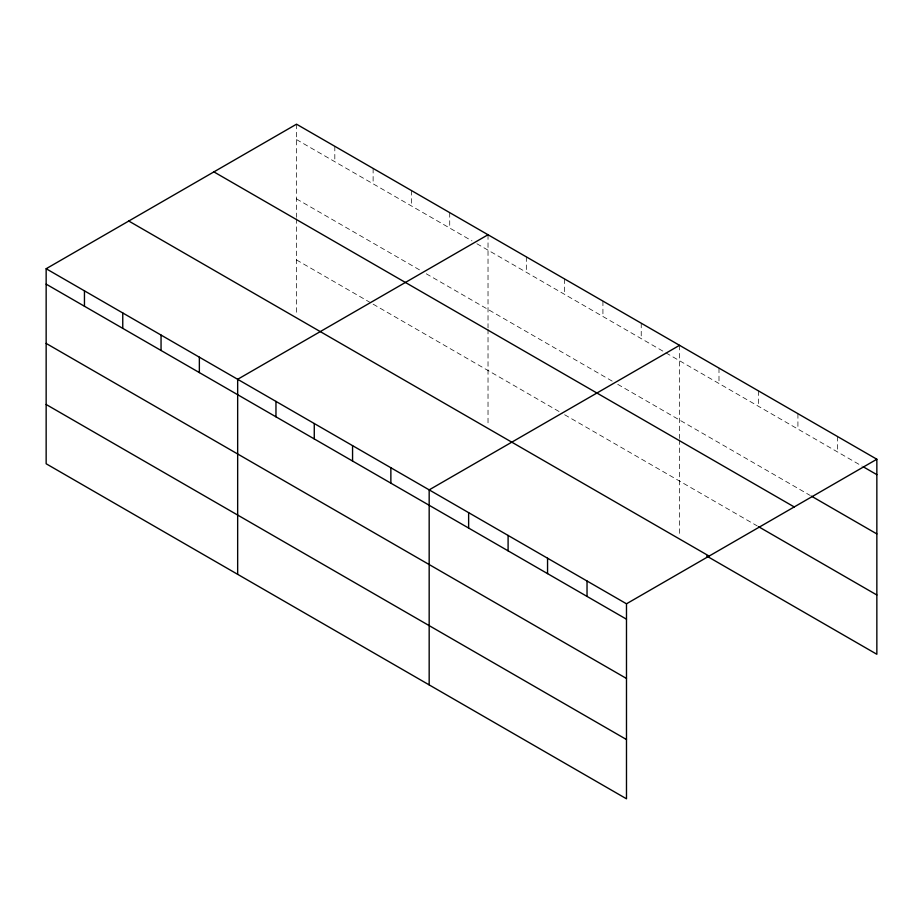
<?xml version="1.0" encoding="UTF-8"?>
<svg xmlns="http://www.w3.org/2000/svg" width="923" height="923" viewBox="0 0 923 923"><rect width="100%" height="100%" fill="white"/><g stroke="black" fill="none" stroke-linecap="round" stroke-linejoin="round"><path stroke-width="0.69" stroke-dasharray="4.62 3.46" d="M296.514 139.592L471.965 240.891M476.903 243.741L664.71 352.171M665.945 352.886L862.047 466.103M296.514 198.872L421.303 270.912M426.241 273.773L612.814 381.487M617.752 384.337L810.256 495.478M296.514 259.94L370.642 302.744M373.123 304.163L562.153 413.308M564.634 414.739L757.229 525.925M837.392 436.464L837.392 451.866M797.922 413.677L797.922 429.08M758.464 390.891L758.464 406.293M718.994 368.104L718.994 383.507M679.536 345.329L679.536 438.471M679.536 439.89L679.536 536.113M641.231 323.212L641.231 338.614M602.927 301.094L602.927 316.497M564.634 278.977L564.634 294.391M526.329 256.871L526.329 272.273M488.025 234.754L488.025 327.896M488.025 329.315L488.025 425.549M449.72 212.636L449.72 228.05M411.416 190.53L411.416 205.933M373.123 168.413L373.123 183.815M334.818 146.296L334.818 161.71M296.514 124.19L296.514 217.332M296.514 218.751L296.514 314.974"/><path stroke-width="1.38" d="M46.15 268.731L626.486 603.792L626.486 798.81L46.15 463.761L46.15 268.731L296.514 124.19L876.85 459.239L876.85 654.269L706.672 556.015M488.025 234.754L237.661 379.295L237.661 574.325M679.536 345.329L429.172 489.871L429.172 684.889M626.486 603.792L876.85 459.239M863.282 466.819L876.85 474.653M811.49 496.182L876.85 533.921M213.894 171.886L794.23 506.946M758.464 526.641L876.85 594.989M128.77 221.035L709.106 556.084M46.15 284.134L626.486 619.195M46.15 343.414L626.486 678.463M46.15 404.482L626.486 739.542M587.028 581.005L587.028 596.408M547.558 558.219L547.558 573.621M508.1 535.432L508.1 550.846M468.63 512.657L468.63 528.06M390.867 467.753L390.867 483.156M352.563 445.636L352.563 461.05M314.27 423.53L314.27 438.933M275.965 401.413L275.965 416.815M199.356 357.189L199.356 372.592M161.052 335.072L161.052 350.475M122.759 312.955L122.759 328.369M84.455 290.849L84.455 306.251"/></g></svg>
